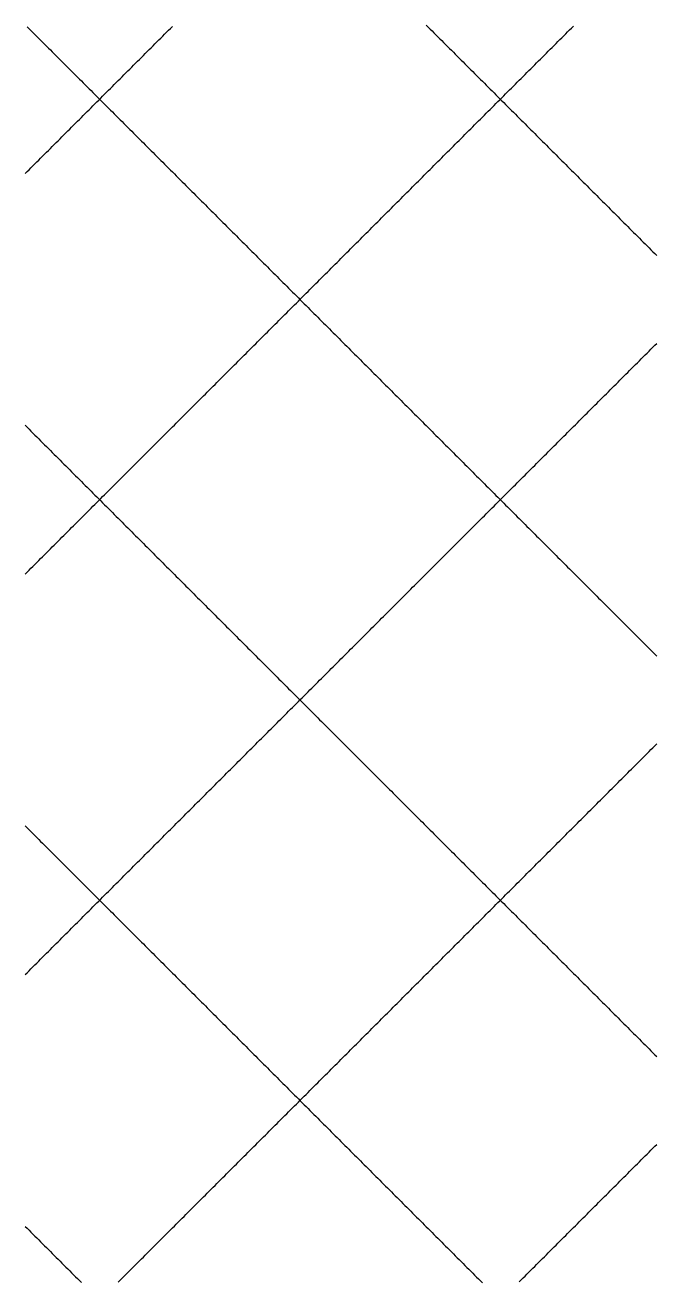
# Model space of a CAD drawing. Header units: millimetres. Extents: x 8 to 88, y 8 to 88.
# Drawn here: x 8 to 48, y 8 to 88 of the extents above; entities that cross this region are included whole.
import ezdxf

# ---------------------------------------------------------------- set-up
doc = ezdxf.new("R2010")
doc.units = ezdxf.units.MM
doc.layers.add('STUDY_GUIDES', color=7, linetype='Continuous')

msp = doc.modelspace()

# ---------------------------------------------------------------- linework, layer by layer
at = {"layer": 'STUDY_GUIDES'}
for points in [[(33.4769, 87.9789), (33.6, 87.8558), (33.7231, 87.7328), (33.8462, 87.6097), (33.9692, 87.4866), (34.0923, 87.3635), (34.2154, 87.2405), (34.3385, 87.1174), (34.4615, 86.9943), (34.5846, 86.8712), (34.7077, 86.7482), (34.8308, 86.6251), (34.9538, 86.502), (35.0769, 86.3789), (35.2, 86.2558), (35.3231, 86.1328), (35.4462, 86.0097), (35.5692, 85.8866), (35.6923, 85.7635), (35.8154, 85.6405), (35.9385, 85.5174), (36.0615, 85.3943), (36.1846, 85.2712), (36.3077, 85.1482), (36.4308, 85.0251), (36.5538, 84.902), (36.6769, 84.7789), (36.8, 84.6558), (36.9231, 84.5328), (37.0462, 84.4097), (37.1692, 84.2866), (37.2923, 84.1635), (37.4154, 84.0405), (37.5385, 83.9174), (37.6615, 83.7943), (37.7846, 83.6712), (37.9077, 83.5482), (38.0308, 83.4251), (38.1538, 83.302), (38.2769, 83.1789), (38.4, 83.0558), (38.5231, 82.9328), (38.6462, 82.8097), (38.7692, 82.6866), (38.8923, 82.5635), (39.0154, 82.4405), (39.1385, 82.3174), (39.2615, 82.1943), (39.3846, 82.0712), (39.5077, 81.9482), (39.6308, 81.8251), (39.7538, 81.702), (39.8769, 81.5789), (40, 81.4558), (40.1231, 81.3328), (40.2462, 81.2097), (40.3692, 81.0866), (40.4923, 80.9635), (40.6154, 80.8405), (40.7385, 80.7174), (40.8615, 80.5943), (40.9846, 80.4712), (41.1077, 80.3482), (41.2308, 80.2251), (41.3538, 80.102), (41.4769, 79.9789), (41.6, 79.8558), (41.7231, 79.7328), (41.8462, 79.6097), (41.9692, 79.4866), (42.0923, 79.3635), (42.2154, 79.2405), (42.3385, 79.1174), (42.4615, 78.9943), (42.5846, 78.8712), (42.7077, 78.7482), (42.8308, 78.6251), (42.9538, 78.502), (43.0769, 78.3789), (43.2, 78.2558), (43.3231, 78.1328), (43.4462, 78.0097), (43.5692, 77.8866), (43.6923, 77.7635), (43.8154, 77.6405), (43.9385, 77.5174), (44.0615, 77.3943), (44.1846, 77.2712), (44.3077, 77.1482), (44.4308, 77.0251), (44.5538, 76.902), (44.6769, 76.7789), (44.8, 76.6558), (44.9231, 76.5328), (45.0462, 76.4097), (45.1692, 76.2866), (45.2923, 76.1635), (45.4154, 76.0405), (45.5385, 75.9174), (45.6615, 75.7943), (45.7846, 75.6712), (45.9077, 75.5482), (46.0308, 75.4251), (46.1538, 75.302), (46.2769, 75.1789), (46.4, 75.0558), (46.5231, 74.9328), (46.6462, 74.8097), (46.7692, 74.6866), (46.8923, 74.5635), (47.0154, 74.4405), (47.1385, 74.3174), (47.2615, 74.1943), (47.3846, 74.0712), (47.5077, 73.9482), (47.6308, 73.8251), (47.7538, 73.702), (47.8769, 73.5789), (48, 73.4558), (48.1231, 73.3328)], [(8, 53.0883), (8.1231, 53.2114), (8.2462, 53.3345), (8.3692, 53.4575), (8.4923, 53.5806), (8.6154, 53.7037), (8.7385, 53.8268), (8.8615, 53.9499), (8.9846, 54.0729), (9.1077, 54.196), (9.2308, 54.3191), (9.3538, 54.4422), (9.4769, 54.5652), (9.6, 54.6883), (9.7231, 54.8114), (9.8462, 54.9345), (9.9692, 55.0575), (10.0923, 55.1806), (10.2154, 55.3037), (10.3385, 55.4268), (10.4615, 55.5499), (10.5846, 55.6729), (10.7077, 55.796), (10.8308, 55.9191), (10.9538, 56.0422), (11.0769, 56.1652), (11.2, 56.2883), (11.3231, 56.4114), (11.4462, 56.5345), (11.5692, 56.6575), (11.6923, 56.7806), (11.8154, 56.9037), (11.9385, 57.0268), (12.0615, 57.1499), (12.1846, 57.2729), (12.3077, 57.396), (12.4308, 57.5191), (12.5538, 57.6422), (12.6769, 57.7652), (12.8, 57.8883), (12.9231, 58.0114), (13.0462, 58.1345), (13.1692, 58.2575), (13.2923, 58.3806), (13.4154, 58.5037), (13.5385, 58.6268), (13.6615, 58.7499), (13.7846, 58.8729), (13.9077, 58.996), (14.0308, 59.1191), (14.1538, 59.2422), (14.2769, 59.3652), (14.4, 59.4883), (14.5231, 59.6114), (14.6462, 59.7345), (14.7692, 59.8575), (14.8923, 59.9806), (15.0154, 60.1037), (15.1385, 60.2268), (15.2615, 60.3499), (15.3846, 60.4729), (15.5077, 60.596), (15.6308, 60.7191), (15.7538, 60.8422), (15.8769, 60.9652), (16, 61.0883), (16.1231, 61.2114), (16.2462, 61.3345), (16.3692, 61.4575), (16.4923, 61.5806), (16.6154, 61.7037), (16.7385, 61.8268), (16.8615, 61.9499), (16.9846, 62.0729), (17.1077, 62.196), (17.2308, 62.3191), (17.3538, 62.4422), (17.4769, 62.5652), (17.6, 62.6883), (17.7231, 62.8114), (17.8462, 62.9345), (17.9692, 63.0575), (18.0923, 63.1806), (18.2154, 63.3037), (18.3385, 63.4268), (18.4615, 63.5499), (18.5846, 63.6729), (18.7077, 63.796), (18.8308, 63.9191), (18.9538, 64.0422), (19.0769, 64.1652), (19.2, 64.2883), (19.3231, 64.4114), (19.4462, 64.5345), (19.5692, 64.6575), (19.6923, 64.7806), (19.8154, 64.9037), (19.9385, 65.0268), (20.0615, 65.1499), (20.1846, 65.2729), (20.3077, 65.396), (20.4308, 65.5191), (20.5538, 65.6422), (20.6769, 65.7652), (20.8, 65.8883), (20.9231, 66.0114), (21.0462, 66.1345), (21.1692, 66.2575), (21.2923, 66.3806), (21.4154, 66.5037), (21.5385, 66.6268), (21.6615, 66.7499), (21.7846, 66.8729), (21.9077, 66.996), (22.0308, 67.1191), (22.1538, 67.2422), (22.2769, 67.3652), (22.4, 67.4883), (22.5231, 67.6114), (22.6462, 67.7345), (22.7692, 67.8575), (22.8923, 67.9806), (23.0154, 68.1037), (23.1385, 68.2268), (23.2615, 68.3499), (23.3846, 68.4729), (23.5077, 68.596), (23.6308, 68.7191), (23.7538, 68.8422), (23.8769, 68.9652), (24, 69.0883), (24.1231, 69.2114), (24.2462, 69.3345), (24.3692, 69.4575), (24.4923, 69.5806), (24.6154, 69.7037), (24.7385, 69.8268), (24.8615, 69.9499), (24.9846, 70.0729), (25.1077, 70.196), (25.2308, 70.3191), (25.3538, 70.4422), (25.4769, 70.5652), (25.6, 70.6883), (25.7231, 70.8114), (25.8462, 70.9345), (25.9692, 71.0575), (26.0923, 71.1806), (26.2154, 71.3037), (26.3385, 71.4268), (26.4615, 71.5499), (26.5846, 71.6729), (26.7077, 71.796), (26.8308, 71.9191), (26.9538, 72.0422), (27.0769, 72.1652), (27.2, 72.2883), (27.3231, 72.4114), (27.4462, 72.5345), (27.5692, 72.6575), (27.6923, 72.7806), (27.8154, 72.9037), (27.9385, 73.0268), (28.0615, 73.1499), (28.1846, 73.2729), (28.3077, 73.396), (28.4308, 73.5191), (28.5538, 73.6422), (28.6769, 73.7652), (28.8, 73.8883), (28.9231, 74.0114), (29.0462, 74.1345), (29.1692, 74.2575), (29.2923, 74.3806), (29.4154, 74.5037), (29.5385, 74.6268), (29.6615, 74.7499), (29.7846, 74.8729), (29.9077, 74.996), (30.0308, 75.1191), (30.1538, 75.2422), (30.2769, 75.3652), (30.4, 75.4883), (30.5231, 75.6114), (30.6462, 75.7345), (30.7692, 75.8575), (30.8923, 75.9806), (31.0154, 76.1037), (31.1385, 76.2268), (31.2615, 76.3499), (31.3846, 76.4729), (31.5077, 76.596), (31.6308, 76.7191), (31.7538, 76.8422), (31.8769, 76.9652), (32, 77.0883), (32.1231, 77.2114), (32.2462, 77.3345), (32.3692, 77.4575), (32.4923, 77.5806), (32.6154, 77.7037), (32.7385, 77.8268), (32.8615, 77.9499), (32.9846, 78.0729), (33.1077, 78.196), (33.2308, 78.3191), (33.3538, 78.4422), (33.4769, 78.5652), (33.6, 78.6883), (33.7231, 78.8114), (33.8462, 78.9345), (33.9692, 79.0575), (34.0923, 79.1806), (34.2154, 79.3037), (34.3385, 79.4268), (34.4615, 79.5499), (34.5846, 79.6729), (34.7077, 79.796), (34.8308, 79.9191), (34.9538, 80.0422), (35.0769, 80.1652), (35.2, 80.2883), (35.3231, 80.4114), (35.4462, 80.5345), (35.5692, 80.6575), (35.6923, 80.7806), (35.8154, 80.9037), (35.9385, 81.0268), (36.0615, 81.1499), (36.1846, 81.2729), (36.3077, 81.396), (36.4308, 81.5191), (36.5538, 81.6422), (36.6769, 81.7652), (36.8, 81.8883), (36.9231, 82.0114), (37.0462, 82.1345), (37.1692, 82.2575), (37.2923, 82.3806), (37.4154, 82.5037), (37.5385, 82.6268), (37.6615, 82.7499), (37.7846, 82.8729), (37.9077, 82.996), (38.0308, 83.1191), (38.1538, 83.2422), (38.2769, 83.3652), (38.4, 83.4883), (38.5231, 83.6114), (38.6462, 83.7345), (38.7692, 83.8575), (38.8923, 83.9806), (39.0154, 84.1037), (39.1385, 84.2268), (39.2615, 84.3499), (39.3846, 84.4729), (39.5077, 84.596), (39.6308, 84.7191), (39.7538, 84.8422), (39.8769, 84.9652), (40, 85.0883), (40.1231, 85.2114), (40.2462, 85.3345), (40.3692, 85.4575), (40.4923, 85.5806), (40.6154, 85.7037), (40.7385, 85.8268), (40.8615, 85.9499), (40.9846, 86.0729), (41.1077, 86.196), (41.2308, 86.3191), (41.3538, 86.4422), (41.4769, 86.5652), (41.6, 86.6883), (41.7231, 86.8114), (41.8462, 86.9345), (41.9692, 87.0575), (42.0923, 87.1806), (42.2154, 87.3037), (42.3385, 87.4268), (42.4615, 87.5499), (42.5846, 87.6729), (42.7077, 87.796), (42.8308, 87.9191)], [(8, 78.5442), (8.1231, 78.6672), (8.2462, 78.7903), (8.3692, 78.9134), (8.4923, 79.0365), (8.6154, 79.1595), (8.7385, 79.2826), (8.8615, 79.4057), (8.9846, 79.5288), (9.1077, 79.6518), (9.2308, 79.7749), (9.3538, 79.898), (9.4769, 80.0211), (9.6, 80.1442), (9.7231, 80.2672), (9.8462, 80.3903), (9.9692, 80.5134), (10.0923, 80.6365), (10.2154, 80.7595), (10.3385, 80.8826), (10.4615, 81.0057), (10.5846, 81.1288), (10.7077, 81.2518), (10.8308, 81.3749), (10.9538, 81.498), (11.0769, 81.6211), (11.2, 81.7442), (11.3231, 81.8672), (11.4462, 81.9903), (11.5692, 82.1134), (11.6923, 82.2365), (11.8154, 82.3595), (11.9385, 82.4826), (12.0615, 82.6057), (12.1846, 82.7288), (12.3077, 82.8518), (12.4308, 82.9749), (12.5538, 83.098), (12.6769, 83.2211), (12.8, 83.3442), (12.9231, 83.4672), (13.0462, 83.5903), (13.1692, 83.7134), (13.2923, 83.8365), (13.4154, 83.9595), (13.5385, 84.0826), (13.6615, 84.2057), (13.7846, 84.3288), (13.9077, 84.4518), (14.0308, 84.5749), (14.1538, 84.698), (14.2769, 84.8211), (14.4, 84.9442), (14.5231, 85.0672), (14.6462, 85.1903), (14.7692, 85.3134), (14.8923, 85.4365), (15.0154, 85.5595), (15.1385, 85.6826), (15.2615, 85.8057), (15.3846, 85.9288), (15.5077, 86.0518), (15.6308, 86.1749), (15.7538, 86.298), (15.8769, 86.4211), (16, 86.5442), (16.1231, 86.6672), (16.2462, 86.7903), (16.3692, 86.9134), (16.4923, 87.0365), (16.6154, 87.1595), (16.7385, 87.2826), (16.8615, 87.4057), (16.9846, 87.5288), (17.1077, 87.6518), (17.2308, 87.7749), (17.3538, 87.898)], [(8.1231, 87.8769), (8.2462, 87.7538), (8.3692, 87.6308), (8.4923, 87.5077), (8.6154, 87.3846), (8.7385, 87.2615), (8.8615, 87.1385), (8.9846, 87.0154), (9.1077, 86.8923), (9.2308, 86.7692), (9.3538, 86.6462), (9.4769, 86.5231), (9.6, 86.4), (9.7231, 86.2769), (9.8462, 86.1538), (9.9692, 86.0308), (10.0923, 85.9077), (10.2154, 85.7846), (10.3385, 85.6615), (10.4615, 85.5385), (10.5846, 85.4154), (10.7077, 85.2923), (10.8308, 85.1692), (10.9538, 85.0462), (11.0769, 84.9231), (11.2, 84.8), (11.3231, 84.6769), (11.4462, 84.5538), (11.5692, 84.4308), (11.6923, 84.3077), (11.8154, 84.1846), (11.9385, 84.0615), (12.0615, 83.9385), (12.1846, 83.8154), (12.3077, 83.6923), (12.4308, 83.5692), (12.5538, 83.4462), (12.6769, 83.3231), (12.8, 83.2), (12.9231, 83.0769), (13.0462, 82.9538), (13.1692, 82.8308), (13.2923, 82.7077), (13.4154, 82.5846), (13.5385, 82.4615), (13.6615, 82.3385), (13.7846, 82.2154), (13.9077, 82.0923), (14.0308, 81.9692), (14.1538, 81.8462), (14.2769, 81.7231), (14.4, 81.6), (14.5231, 81.4769), (14.6462, 81.3538), (14.7692, 81.2308), (14.8923, 81.1077), (15.0154, 80.9846), (15.1385, 80.8615), (15.2615, 80.7385), (15.3846, 80.6154), (15.5077, 80.4923), (15.6308, 80.3692), (15.7538, 80.2462), (15.8769, 80.1231), (16, 80), (16.1231, 79.8769), (16.2462, 79.7538), (16.3692, 79.6308), (16.4923, 79.5077), (16.6154, 79.3846), (16.7385, 79.2615), (16.8615, 79.1385), (16.9846, 79.0154), (17.1077, 78.8923), (17.2308, 78.7692), (17.3538, 78.6462), (17.4769, 78.5231), (17.6, 78.4), (17.7231, 78.2769), (17.8462, 78.1538), (17.9692, 78.0308), (18.0923, 77.9077), (18.2154, 77.7846), (18.3385, 77.6615), (18.4615, 77.5385), (18.5846, 77.4154), (18.7077, 77.2923), (18.8308, 77.1692), (18.9538, 77.0462), (19.0769, 76.9231), (19.2, 76.8), (19.3231, 76.6769), (19.4462, 76.5538), (19.5692, 76.4308), (19.6923, 76.3077), (19.8154, 76.1846), (19.9385, 76.0615), (20.0615, 75.9385), (20.1846, 75.8154), (20.3077, 75.6923), (20.4308, 75.5692), (20.5538, 75.4462), (20.6769, 75.3231), (20.8, 75.2), (20.9231, 75.0769), (21.0462, 74.9538), (21.1692, 74.8308), (21.2923, 74.7077), (21.4154, 74.5846), (21.5385, 74.4615), (21.6615, 74.3385), (21.7846, 74.2154), (21.9077, 74.0923), (22.0308, 73.9692), (22.1538, 73.8462), (22.2769, 73.7231), (22.4, 73.6), (22.5231, 73.4769), (22.6462, 73.3538), (22.7692, 73.2308), (22.8923, 73.1077), (23.0154, 72.9846), (23.1385, 72.8615), (23.2615, 72.7385), (23.3846, 72.6154), (23.5077, 72.4923), (23.6308, 72.3692), (23.7538, 72.2462), (23.8769, 72.1231), (24, 72), (24.1231, 71.8769), (24.2462, 71.7538), (24.3692, 71.6308), (24.4923, 71.5077), (24.6154, 71.3846), (24.7385, 71.2615), (24.8615, 71.1385), (24.9846, 71.0154), (25.1077, 70.8923), (25.2308, 70.7692), (25.3538, 70.6462), (25.4769, 70.5231), (25.6, 70.4), (25.7231, 70.2769), (25.8462, 70.1538), (25.9692, 70.0308), (26.0923, 69.9077), (26.2154, 69.7846), (26.3385, 69.6615), (26.4615, 69.5385), (26.5846, 69.4154), (26.7077, 69.2923), (26.8308, 69.1692), (26.9538, 69.0462), (27.0769, 68.9231), (27.2, 68.8), (27.3231, 68.6769), (27.4462, 68.5538), (27.5692, 68.4308), (27.6923, 68.3077), (27.8154, 68.1846), (27.9385, 68.0615), (28.0615, 67.9385), (28.1846, 67.8154), (28.3077, 67.6923), (28.4308, 67.5692), (28.5538, 67.4462), (28.6769, 67.3231), (28.8, 67.2), (28.9231, 67.0769), (29.0462, 66.9538), (29.1692, 66.8308), (29.2923, 66.7077), (29.4154, 66.5846), (29.5385, 66.4615), (29.6615, 66.3385), (29.7846, 66.2154), (29.9077, 66.0923), (30.0308, 65.9692), (30.1538, 65.8462), (30.2769, 65.7231), (30.4, 65.6), (30.5231, 65.4769), (30.6462, 65.3538), (30.7692, 65.2308), (30.8923, 65.1077), (31.0154, 64.9846), (31.1385, 64.8615), (31.2615, 64.7385), (31.3846, 64.6154), (31.5077, 64.4923), (31.6308, 64.3692), (31.7538, 64.2462), (31.8769, 64.1231), (32, 64), (32.1231, 63.8769), (32.2462, 63.7538), (32.3692, 63.6308), (32.4923, 63.5077), (32.6154, 63.3846), (32.7385, 63.2615), (32.8615, 63.1385), (32.9846, 63.0154), (33.1077, 62.8923), (33.2308, 62.7692), (33.3538, 62.6462), (33.4769, 62.5231), (33.6, 62.4), (33.7231, 62.2769), (33.8462, 62.1538), (33.9692, 62.0308), (34.0923, 61.9077), (34.2154, 61.7846), (34.3385, 61.6615), (34.4615, 61.5385), (34.5846, 61.4154), (34.7077, 61.2923), (34.8308, 61.1692), (34.9538, 61.0462), (35.0769, 60.9231), (35.2, 60.8), (35.3231, 60.6769), (35.4462, 60.5538), (35.5692, 60.4308), (35.6923, 60.3077), (35.8154, 60.1846), (35.9385, 60.0615), (36.0615, 59.9385), (36.1846, 59.8154), (36.3077, 59.6923), (36.4308, 59.5692), (36.5538, 59.4462), (36.6769, 59.3231), (36.8, 59.2), (36.9231, 59.0769), (37.0462, 58.9538), (37.1692, 58.8308), (37.2923, 58.7077), (37.4154, 58.5846), (37.5385, 58.4615), (37.6615, 58.3385), (37.7846, 58.2154), (37.9077, 58.0923), (38.0308, 57.9692), (38.1538, 57.8462), (38.2769, 57.7231), (38.4, 57.6), (38.5231, 57.4769), (38.6462, 57.3538), (38.7692, 57.2308), (38.8923, 57.1077), (39.0154, 56.9846), (39.1385, 56.8615), (39.2615, 56.7385), (39.3846, 56.6154), (39.5077, 56.4923), (39.6308, 56.3692), (39.7538, 56.2462), (39.8769, 56.1231), (40, 56), (40.1231, 55.8769), (40.2462, 55.7538), (40.3692, 55.6308), (40.4923, 55.5077), (40.6154, 55.3846), (40.7385, 55.2615), (40.8615, 55.1385), (40.9846, 55.0154), (41.1077, 54.8923), (41.2308, 54.7692), (41.3538, 54.6462), (41.4769, 54.5231), (41.6, 54.4), (41.7231, 54.2769), (41.8462, 54.1538), (41.9692, 54.0308), (42.0923, 53.9077), (42.2154, 53.7846), (42.3385, 53.6615), (42.4615, 53.5385), (42.5846, 53.4154), (42.7077, 53.2923), (42.8308, 53.1692), (42.9538, 53.0462), (43.0769, 52.9231), (43.2, 52.8), (43.3231, 52.6769), (43.4462, 52.5538), (43.5692, 52.4308), (43.6923, 52.3077), (43.8154, 52.1846), (43.9385, 52.0615), (44.0615, 51.9385), (44.1846, 51.8154), (44.3077, 51.6923), (44.4308, 51.5692), (44.5538, 51.4462), (44.6769, 51.3231), (44.8, 51.2), (44.9231, 51.0769), (45.0462, 50.9538), (45.1692, 50.8308), (45.2923, 50.7077), (45.4154, 50.5846), (45.5385, 50.4615), (45.6615, 50.3385), (45.7846, 50.2154), (45.9077, 50.0923), (46.0308, 49.9692), (46.1538, 49.8462), (46.2769, 49.7231), (46.4, 49.6), (46.5231, 49.4769), (46.6462, 49.3538), (46.7692, 49.2308), (46.8923, 49.1077), (47.0154, 48.9846), (47.1385, 48.8615), (47.2615, 48.7385), (47.3846, 48.6154), (47.5077, 48.4923), (47.6308, 48.3692), (47.7538, 48.2462), (47.8769, 48.1231), (48, 48), (48.1231, 47.8769)], [(8, 27.6325), (8.1231, 27.7555), (8.2462, 27.8786), (8.3692, 28.0017), (8.4923, 28.1248), (8.6154, 28.2479), (8.7385, 28.3709), (8.8615, 28.494), (8.9846, 28.6171), (9.1077, 28.7402), (9.2308, 28.8632), (9.3538, 28.9863), (9.4769, 29.1094), (9.6, 29.2325), (9.7231, 29.3555), (9.8462, 29.4786), (9.9692, 29.6017), (10.0923, 29.7248), (10.2154, 29.8479), (10.3385, 29.9709), (10.4615, 30.094), (10.5846, 30.2171), (10.7077, 30.3402), (10.8308, 30.4632), (10.9538, 30.5863), (11.0769, 30.7094), (11.2, 30.8325), (11.3231, 30.9555), (11.4462, 31.0786), (11.5692, 31.2017), (11.6923, 31.3248), (11.8154, 31.4479), (11.9385, 31.5709), (12.0615, 31.694), (12.1846, 31.8171), (12.3077, 31.9402), (12.4308, 32.0632), (12.5538, 32.1863), (12.6769, 32.3094), (12.8, 32.4325), (12.9231, 32.5555), (13.0462, 32.6786), (13.1692, 32.8017), (13.2923, 32.9248), (13.4154, 33.0479), (13.5385, 33.1709), (13.6615, 33.294), (13.7846, 33.4171), (13.9077, 33.5402), (14.0308, 33.6632), (14.1538, 33.7863), (14.2769, 33.9094), (14.4, 34.0325), (14.5231, 34.1555), (14.6462, 34.2786), (14.7692, 34.4017), (14.8923, 34.5248), (15.0154, 34.6479), (15.1385, 34.7709), (15.2615, 34.894), (15.3846, 35.0171), (15.5077, 35.1402), (15.6308, 35.2632), (15.7538, 35.3863), (15.8769, 35.5094), (16, 35.6325), (16.1231, 35.7555), (16.2462, 35.8786), (16.3692, 36.0017), (16.4923, 36.1248), (16.6154, 36.2479), (16.7385, 36.3709), (16.8615, 36.494), (16.9846, 36.6171), (17.1077, 36.7402), (17.2308, 36.8632), (17.3538, 36.9863), (17.4769, 37.1094), (17.6, 37.2325), (17.7231, 37.3555), (17.8462, 37.4786), (17.9692, 37.6017), (18.0923, 37.7248), (18.2154, 37.8479), (18.3385, 37.9709), (18.4615, 38.094), (18.5846, 38.2171), (18.7077, 38.3402), (18.8308, 38.4632), (18.9538, 38.5863), (19.0769, 38.7094), (19.2, 38.8325), (19.3231, 38.9555), (19.4462, 39.0786), (19.5692, 39.2017), (19.6923, 39.3248), (19.8154, 39.4479), (19.9385, 39.5709), (20.0615, 39.694), (20.1846, 39.8171), (20.3077, 39.9402), (20.4308, 40.0632), (20.5538, 40.1863), (20.6769, 40.3094), (20.8, 40.4325), (20.9231, 40.5555), (21.0462, 40.6786), (21.1692, 40.8017), (21.2923, 40.9248), (21.4154, 41.0479), (21.5385, 41.1709), (21.6615, 41.294), (21.7846, 41.4171), (21.9077, 41.5402), (22.0308, 41.6632), (22.1538, 41.7863), (22.2769, 41.9094), (22.4, 42.0325), (22.5231, 42.1555), (22.6462, 42.2786), (22.7692, 42.4017), (22.8923, 42.5248), (23.0154, 42.6479), (23.1385, 42.7709), (23.2615, 42.894), (23.3846, 43.0171), (23.5077, 43.1402), (23.6308, 43.2632), (23.7538, 43.3863), (23.8769, 43.5094), (24, 43.6325), (24.1231, 43.7555), (24.2462, 43.8786), (24.3692, 44.0017), (24.4923, 44.1248), (24.6154, 44.2479), (24.7385, 44.3709), (24.8615, 44.494), (24.9846, 44.6171), (25.1077, 44.7402), (25.2308, 44.8632), (25.3538, 44.9863), (25.4769, 45.1094), (25.6, 45.2325), (25.7231, 45.3555), (25.8462, 45.4786), (25.9692, 45.6017), (26.0923, 45.7248), (26.2154, 45.8479), (26.3385, 45.9709), (26.4615, 46.094), (26.5846, 46.2171), (26.7077, 46.3402), (26.8308, 46.4632), (26.9538, 46.5863), (27.0769, 46.7094), (27.2, 46.8325), (27.3231, 46.9555), (27.4462, 47.0786), (27.5692, 47.2017), (27.6923, 47.3248), (27.8154, 47.4479), (27.9385, 47.5709), (28.0615, 47.694), (28.1846, 47.8171), (28.3077, 47.9402), (28.4308, 48.0632), (28.5538, 48.1863), (28.6769, 48.3094), (28.8, 48.4325), (28.9231, 48.5555), (29.0462, 48.6786), (29.1692, 48.8017), (29.2923, 48.9248), (29.4154, 49.0479), (29.5385, 49.1709), (29.6615, 49.294), (29.7846, 49.4171), (29.9077, 49.5402), (30.0308, 49.6632), (30.1538, 49.7863), (30.2769, 49.9094), (30.4, 50.0325), (30.5231, 50.1555), (30.6462, 50.2786), (30.7692, 50.4017), (30.8923, 50.5248), (31.0154, 50.6479), (31.1385, 50.7709), (31.2615, 50.894), (31.3846, 51.0171), (31.5077, 51.1402), (31.6308, 51.2632), (31.7538, 51.3863), (31.8769, 51.5094), (32, 51.6325), (32.1231, 51.7555), (32.2462, 51.8786), (32.3692, 52.0017), (32.4923, 52.1248), (32.6154, 52.2479), (32.7385, 52.3709), (32.8615, 52.494), (32.9846, 52.6171), (33.1077, 52.7402), (33.2308, 52.8632), (33.3538, 52.9863), (33.4769, 53.1094), (33.6, 53.2325), (33.7231, 53.3555), (33.8462, 53.4786), (33.9692, 53.6017), (34.0923, 53.7248), (34.2154, 53.8479), (34.3385, 53.9709), (34.4615, 54.094), (34.5846, 54.2171), (34.7077, 54.3402), (34.8308, 54.4632), (34.9538, 54.5863), (35.0769, 54.7094), (35.2, 54.8325), (35.3231, 54.9555), (35.4462, 55.0786), (35.5692, 55.2017), (35.6923, 55.3248), (35.8154, 55.4479), (35.9385, 55.5709), (36.0615, 55.694), (36.1846, 55.8171), (36.3077, 55.9402), (36.4308, 56.0632), (36.5538, 56.1863), (36.6769, 56.3094), (36.8, 56.4325), (36.9231, 56.5555), (37.0462, 56.6786), (37.1692, 56.8017), (37.2923, 56.9248), (37.4154, 57.0479), (37.5385, 57.1709), (37.6615, 57.294), (37.7846, 57.4171), (37.9077, 57.5402), (38.0308, 57.6632), (38.1538, 57.7863), (38.2769, 57.9094), (38.4, 58.0325), (38.5231, 58.1555), (38.6462, 58.2786), (38.7692, 58.4017), (38.8923, 58.5248), (39.0154, 58.6479), (39.1385, 58.7709), (39.2615, 58.894), (39.3846, 59.0171), (39.5077, 59.1402), (39.6308, 59.2632), (39.7538, 59.3863), (39.8769, 59.5094), (40, 59.6325), (40.1231, 59.7555), (40.2462, 59.8786), (40.3692, 60.0017), (40.4923, 60.1248), (40.6154, 60.2479), (40.7385, 60.3709), (40.8615, 60.494), (40.9846, 60.6171), (41.1077, 60.7402), (41.2308, 60.8632), (41.3538, 60.9863), (41.4769, 61.1094), (41.6, 61.2325), (41.7231, 61.3555), (41.8462, 61.4786), (41.9692, 61.6017), (42.0923, 61.7248), (42.2154, 61.8479), (42.3385, 61.9709), (42.4615, 62.094), (42.5846, 62.2171), (42.7077, 62.3402), (42.8308, 62.4632), (42.9538, 62.5863), (43.0769, 62.7094), (43.2, 62.8325), (43.3231, 62.9555), (43.4462, 63.0786), (43.5692, 63.2017), (43.6923, 63.3248), (43.8154, 63.4479), (43.9385, 63.5709), (44.0615, 63.694), (44.1846, 63.8171), (44.3077, 63.9402), (44.4308, 64.0632), (44.5538, 64.1863), (44.6769, 64.3094), (44.8, 64.4325), (44.9231, 64.5555), (45.0462, 64.6786), (45.1692, 64.8017), (45.2923, 64.9248), (45.4154, 65.0479), (45.5385, 65.1709), (45.6615, 65.294), (45.7846, 65.4171), (45.9077, 65.5402), (46.0308, 65.6632), (46.1538, 65.7863), (46.2769, 65.9094), (46.4, 66.0325), (46.5231, 66.1555), (46.6462, 66.2786), (46.7692, 66.4017), (46.8923, 66.5248), (47.0154, 66.6479), (47.1385, 66.7709), (47.2615, 66.894), (47.3846, 67.0171), (47.5077, 67.1402), (47.6308, 67.2632), (47.7538, 67.3863), (47.8769, 67.5094), (48, 67.6325), (48.1231, 67.7555)], [(8, 62.5442), (8.1231, 62.4211), (8.2462, 62.298), (8.3692, 62.1749), (8.4923, 62.0518), (8.6154, 61.9288), (8.7385, 61.8057), (8.8615, 61.6826), (8.9846, 61.5595), (9.1077, 61.4365), (9.2308, 61.3134), (9.3538, 61.1903), (9.4769, 61.0672), (9.6, 60.9442), (9.7231, 60.8211), (9.8462, 60.698), (9.9692, 60.5749), (10.0923, 60.4518), (10.2154, 60.3288), (10.3385, 60.2057), (10.4615, 60.0826), (10.5846, 59.9595), (10.7077, 59.8365), (10.8308, 59.7134), (10.9538, 59.5903), (11.0769, 59.4672), (11.2, 59.3442), (11.3231, 59.2211), (11.4462, 59.098), (11.5692, 58.9749), (11.6923, 58.8518), (11.8154, 58.7288), (11.9385, 58.6057), (12.0615, 58.4826), (12.1846, 58.3595), (12.3077, 58.2365), (12.4308, 58.1134), (12.5538, 57.9903), (12.6769, 57.8672), (12.8, 57.7442), (12.9231, 57.6211), (13.0462, 57.498), (13.1692, 57.3749), (13.2923, 57.2518), (13.4154, 57.1288), (13.5385, 57.0057), (13.6615, 56.8826), (13.7846, 56.7595), (13.9077, 56.6365), (14.0308, 56.5134), (14.1538, 56.3903), (14.2769, 56.2672), (14.4, 56.1442), (14.5231, 56.0211), (14.6462, 55.898), (14.7692, 55.7749), (14.8923, 55.6518), (15.0154, 55.5288), (15.1385, 55.4057), (15.2615, 55.2826), (15.3846, 55.1595), (15.5077, 55.0365), (15.6308, 54.9134), (15.7538, 54.7903), (15.8769, 54.6672), (16, 54.5442), (16.1231, 54.4211), (16.2462, 54.298), (16.3692, 54.1749), (16.4923, 54.0518), (16.6154, 53.9288), (16.7385, 53.8057), (16.8615, 53.6826), (16.9846, 53.5595), (17.1077, 53.4365), (17.2308, 53.3134), (17.3538, 53.1903), (17.4769, 53.0672), (17.6, 52.9442), (17.7231, 52.8211), (17.8462, 52.698), (17.9692, 52.5749), (18.0923, 52.4518), (18.2154, 52.3288), (18.3385, 52.2057), (18.4615, 52.0826), (18.5846, 51.9595), (18.7077, 51.8365), (18.8308, 51.7134), (18.9538, 51.5903), (19.0769, 51.4672), (19.2, 51.3442), (19.3231, 51.2211), (19.4462, 51.098), (19.5692, 50.9749), (19.6923, 50.8518), (19.8154, 50.7288), (19.9385, 50.6057), (20.0615, 50.4826), (20.1846, 50.3595), (20.3077, 50.2365), (20.4308, 50.1134), (20.5538, 49.9903), (20.6769, 49.8672), (20.8, 49.7442), (20.9231, 49.6211), (21.0462, 49.498), (21.1692, 49.3749), (21.2923, 49.2518), (21.4154, 49.1288), (21.5385, 49.0057), (21.6615, 48.8826), (21.7846, 48.7595), (21.9077, 48.6365), (22.0308, 48.5134), (22.1538, 48.3903), (22.2769, 48.2672), (22.4, 48.1442), (22.5231, 48.0211), (22.6462, 47.898), (22.7692, 47.7749), (22.8923, 47.6518), (23.0154, 47.5288), (23.1385, 47.4057), (23.2615, 47.2826), (23.3846, 47.1595), (23.5077, 47.0365), (23.6308, 46.9134), (23.7538, 46.7903), (23.8769, 46.6672), (24, 46.5442), (24.1231, 46.4211), (24.2462, 46.298), (24.3692, 46.1749), (24.4923, 46.0518), (24.6154, 45.9288), (24.7385, 45.8057), (24.8615, 45.6826), (24.9846, 45.5595), (25.1077, 45.4365), (25.2308, 45.3134), (25.3538, 45.1903), (25.4769, 45.0672), (25.6, 44.9442), (25.7231, 44.8211), (25.8462, 44.698), (25.9692, 44.5749), (26.0923, 44.4518), (26.2154, 44.3288), (26.3385, 44.2057), (26.4615, 44.0826), (26.5846, 43.9595), (26.7077, 43.8365), (26.8308, 43.7134), (26.9538, 43.5903), (27.0769, 43.4672), (27.2, 43.3442), (27.3231, 43.2211), (27.4462, 43.098), (27.5692, 42.9749), (27.6923, 42.8518), (27.8154, 42.7288), (27.9385, 42.6057), (28.0615, 42.4826), (28.1846, 42.3595), (28.3077, 42.2365), (28.4308, 42.1134), (28.5538, 41.9903), (28.6769, 41.8672), (28.8, 41.7442), (28.9231, 41.6211), (29.0462, 41.498), (29.1692, 41.3749), (29.2923, 41.2518), (29.4154, 41.1288), (29.5385, 41.0057), (29.6615, 40.8826), (29.7846, 40.7595), (29.9077, 40.6365), (30.0308, 40.5134), (30.1538, 40.3903), (30.2769, 40.2672), (30.4, 40.1442), (30.5231, 40.0211), (30.6462, 39.898), (30.7692, 39.7749), (30.8923, 39.6518), (31.0154, 39.5288), (31.1385, 39.4057), (31.2615, 39.2826), (31.3846, 39.1595), (31.5077, 39.0365), (31.6308, 38.9134), (31.7538, 38.7903), (31.8769, 38.6672), (32, 38.5442), (32.1231, 38.4211), (32.2462, 38.298), (32.3692, 38.1749), (32.4923, 38.0518), (32.6154, 37.9288), (32.7385, 37.8057), (32.8615, 37.6826), (32.9846, 37.5595), (33.1077, 37.4365), (33.2308, 37.3134), (33.3538, 37.1903), (33.4769, 37.0672), (33.6, 36.9442), (33.7231, 36.8211), (33.8462, 36.698), (33.9692, 36.5749), (34.0923, 36.4518), (34.2154, 36.3288), (34.3385, 36.2057), (34.4615, 36.0826), (34.5846, 35.9595), (34.7077, 35.8365), (34.8308, 35.7134), (34.9538, 35.5903), (35.0769, 35.4672), (35.2, 35.3442), (35.3231, 35.2211), (35.4462, 35.098), (35.5692, 34.9749), (35.6923, 34.8518), (35.8154, 34.7288), (35.9385, 34.6057), (36.0615, 34.4826), (36.1846, 34.3595), (36.3077, 34.2365), (36.4308, 34.1134), (36.5538, 33.9903), (36.6769, 33.8672), (36.8, 33.7442), (36.9231, 33.6211), (37.0462, 33.498), (37.1692, 33.3749), (37.2923, 33.2518), (37.4154, 33.1288), (37.5385, 33.0057), (37.6615, 32.8826), (37.7846, 32.7595), (37.9077, 32.6365), (38.0308, 32.5134), (38.1538, 32.3903), (38.2769, 32.2672), (38.4, 32.1442), (38.5231, 32.0211), (38.6462, 31.898), (38.7692, 31.7749), (38.8923, 31.6518), (39.0154, 31.5288), (39.1385, 31.4057), (39.2615, 31.2826), (39.3846, 31.1595), (39.5077, 31.0365), (39.6308, 30.9134), (39.7538, 30.7903), (39.8769, 30.6672), (40, 30.5442), (40.1231, 30.4211), (40.2462, 30.298), (40.3692, 30.1749), (40.4923, 30.0518), (40.6154, 29.9288), (40.7385, 29.8057), (40.8615, 29.6826), (40.9846, 29.5595), (41.1077, 29.4365), (41.2308, 29.3134), (41.3538, 29.1903), (41.4769, 29.0672), (41.6, 28.9442), (41.7231, 28.8211), (41.8462, 28.698), (41.9692, 28.5749), (42.0923, 28.4518), (42.2154, 28.3288), (42.3385, 28.2057), (42.4615, 28.0826), (42.5846, 27.9595), (42.7077, 27.8365), (42.8308, 27.7134), (42.9538, 27.5903), (43.0769, 27.4672), (43.2, 27.3442), (43.3231, 27.2211), (43.4462, 27.098), (43.5692, 26.9749), (43.6923, 26.8518), (43.8154, 26.7288), (43.9385, 26.6057), (44.0615, 26.4826), (44.1846, 26.3595), (44.3077, 26.2365), (44.4308, 26.1134), (44.5538, 25.9903), (44.6769, 25.8672), (44.8, 25.7442), (44.9231, 25.6211), (45.0462, 25.498), (45.1692, 25.3749), (45.2923, 25.2518), (45.4154, 25.1288), (45.5385, 25.0057), (45.6615, 24.8826), (45.7846, 24.7595), (45.9077, 24.6365), (46.0308, 24.5134), (46.1538, 24.3903), (46.2769, 24.2672), (46.4, 24.1442), (46.5231, 24.0211), (46.6462, 23.898), (46.7692, 23.7749), (46.8923, 23.6518), (47.0154, 23.5288), (47.1385, 23.4057), (47.2615, 23.2826), (47.3846, 23.1595), (47.5077, 23.0365), (47.6308, 22.9134), (47.7538, 22.7903), (47.8769, 22.6672), (48, 22.5442), (48.1231, 22.4211)], [(13.9077, 8.0843), (14.0308, 8.2074), (14.1538, 8.3305), (14.2769, 8.4535), (14.4, 8.5766), (14.5231, 8.6997), (14.6462, 8.8228), (14.7692, 8.9459), (14.8923, 9.0689), (15.0154, 9.192), (15.1385, 9.3151), (15.2615, 9.4382), (15.3846, 9.5612), (15.5077, 9.6843), (15.6308, 9.8074), (15.7538, 9.9305), (15.8769, 10.0535), (16, 10.1766), (16.1231, 10.2997), (16.2462, 10.4228), (16.3692, 10.5459), (16.4923, 10.6689), (16.6154, 10.792), (16.7385, 10.9151), (16.8615, 11.0382), (16.9846, 11.1612), (17.1077, 11.2843), (17.2308, 11.4074), (17.3538, 11.5305), (17.4769, 11.6535), (17.6, 11.7766), (17.7231, 11.8997), (17.8462, 12.0228), (17.9692, 12.1459), (18.0923, 12.2689), (18.2154, 12.392), (18.3385, 12.5151), (18.4615, 12.6382), (18.5846, 12.7612), (18.7077, 12.8843), (18.8308, 13.0074), (18.9538, 13.1305), (19.0769, 13.2535), (19.2, 13.3766), (19.3231, 13.4997), (19.4462, 13.6228), (19.5692, 13.7459), (19.6923, 13.8689), (19.8154, 13.992), (19.9385, 14.1151), (20.0615, 14.2382), (20.1846, 14.3612), (20.3077, 14.4843), (20.4308, 14.6074), (20.5538, 14.7305), (20.6769, 14.8535), (20.8, 14.9766), (20.9231, 15.0997), (21.0462, 15.2228), (21.1692, 15.3459), (21.2923, 15.4689), (21.4154, 15.592), (21.5385, 15.7151), (21.6615, 15.8382), (21.7846, 15.9612), (21.9077, 16.0843), (22.0308, 16.2074), (22.1538, 16.3305), (22.2769, 16.4535), (22.4, 16.5766), (22.5231, 16.6997), (22.6462, 16.8228), (22.7692, 16.9459), (22.8923, 17.0689), (23.0154, 17.192), (23.1385, 17.3151), (23.2615, 17.4382), (23.3846, 17.5612), (23.5077, 17.6843), (23.6308, 17.8074), (23.7538, 17.9305), (23.8769, 18.0535), (24, 18.1766), (24.1231, 18.2997), (24.2462, 18.4228), (24.3692, 18.5459), (24.4923, 18.6689), (24.6154, 18.792), (24.7385, 18.9151), (24.8615, 19.0382), (24.9846, 19.1612), (25.1077, 19.2843), (25.2308, 19.4074), (25.3538, 19.5305), (25.4769, 19.6535), (25.6, 19.7766), (25.7231, 19.8997), (25.8462, 20.0228), (25.9692, 20.1459), (26.0923, 20.2689), (26.2154, 20.392), (26.3385, 20.5151), (26.4615, 20.6382), (26.5846, 20.7612), (26.7077, 20.8843), (26.8308, 21.0074), (26.9538, 21.1305), (27.0769, 21.2535), (27.2, 21.3766), (27.3231, 21.4997), (27.4462, 21.6228), (27.5692, 21.7459), (27.6923, 21.8689), (27.8154, 21.992), (27.9385, 22.1151), (28.0615, 22.2382), (28.1846, 22.3612), (28.3077, 22.4843), (28.4308, 22.6074), (28.5538, 22.7305), (28.6769, 22.8535), (28.8, 22.9766), (28.9231, 23.0997), (29.0462, 23.2228), (29.1692, 23.3459), (29.2923, 23.4689), (29.4154, 23.592), (29.5385, 23.7151), (29.6615, 23.8382), (29.7846, 23.9612), (29.9077, 24.0843), (30.0308, 24.2074), (30.1538, 24.3305), (30.2769, 24.4535), (30.4, 24.5766), (30.5231, 24.6997), (30.6462, 24.8228), (30.7692, 24.9459), (30.8923, 25.0689), (31.0154, 25.192), (31.1385, 25.3151), (31.2615, 25.4382), (31.3846, 25.5612), (31.5077, 25.6843), (31.6308, 25.8074), (31.7538, 25.9305), (31.8769, 26.0535), (32, 26.1766), (32.1231, 26.2997), (32.2462, 26.4228), (32.3692, 26.5459), (32.4923, 26.6689), (32.6154, 26.792), (32.7385, 26.9151), (32.8615, 27.0382), (32.9846, 27.1612), (33.1077, 27.2843), (33.2308, 27.4074), (33.3538, 27.5305), (33.4769, 27.6535), (33.6, 27.7766), (33.7231, 27.8997), (33.8462, 28.0228), (33.9692, 28.1459), (34.0923, 28.2689), (34.2154, 28.392), (34.3385, 28.5151), (34.4615, 28.6382), (34.5846, 28.7612), (34.7077, 28.8843), (34.8308, 29.0074), (34.9538, 29.1305), (35.0769, 29.2535), (35.2, 29.3766), (35.3231, 29.4997), (35.4462, 29.6228), (35.5692, 29.7459), (35.6923, 29.8689), (35.8154, 29.992), (35.9385, 30.1151), (36.0615, 30.2382), (36.1846, 30.3612), (36.3077, 30.4843), (36.4308, 30.6074), (36.5538, 30.7305), (36.6769, 30.8535), (36.8, 30.9766), (36.9231, 31.0997), (37.0462, 31.2228), (37.1692, 31.3459), (37.2923, 31.4689), (37.4154, 31.592), (37.5385, 31.7151), (37.6615, 31.8382), (37.7846, 31.9612), (37.9077, 32.0843), (38.0308, 32.2074), (38.1538, 32.3305), (38.2769, 32.4535), (38.4, 32.5766), (38.5231, 32.6997), (38.6462, 32.8228), (38.7692, 32.9459), (38.8923, 33.0689), (39.0154, 33.192), (39.1385, 33.3151), (39.2615, 33.4382), (39.3846, 33.5612), (39.5077, 33.6843), (39.6308, 33.8074), (39.7538, 33.9305), (39.8769, 34.0535), (40, 34.1766), (40.1231, 34.2997), (40.2462, 34.4228), (40.3692, 34.5459), (40.4923, 34.6689), (40.6154, 34.792), (40.7385, 34.9151), (40.8615, 35.0382), (40.9846, 35.1612), (41.1077, 35.2843), (41.2308, 35.4074), (41.3538, 35.5305), (41.4769, 35.6535), (41.6, 35.7766), (41.7231, 35.8997), (41.8462, 36.0228), (41.9692, 36.1459), (42.0923, 36.2689), (42.2154, 36.392), (42.3385, 36.5151), (42.4615, 36.6382), (42.5846, 36.7612), (42.7077, 36.8843), (42.8308, 37.0074), (42.9538, 37.1305), (43.0769, 37.2535), (43.2, 37.3766), (43.3231, 37.4997), (43.4462, 37.6228), (43.5692, 37.7459), (43.6923, 37.8689), (43.8154, 37.992), (43.9385, 38.1151), (44.0615, 38.2382), (44.1846, 38.3612), (44.3077, 38.4843), (44.4308, 38.6074), (44.5538, 38.7305), (44.6769, 38.8535), (44.8, 38.9766), (44.9231, 39.0997), (45.0462, 39.2228), (45.1692, 39.3459), (45.2923, 39.4689), (45.4154, 39.592), (45.5385, 39.7151), (45.6615, 39.8382), (45.7846, 39.9612), (45.9077, 40.0843), (46.0308, 40.2074), (46.1538, 40.3305), (46.2769, 40.4535), (46.4, 40.5766), (46.5231, 40.6997), (46.6462, 40.8228), (46.7692, 40.9459), (46.8923, 41.0689), (47.0154, 41.192), (47.1385, 41.3151), (47.2615, 41.4382), (47.3846, 41.5612), (47.5077, 41.6843), (47.6308, 41.8074), (47.7538, 41.9305), (47.8769, 42.0535), (48, 42.1766), (48.1231, 42.2997)], [(8, 37.0883), (8.1231, 36.9652), (8.2462, 36.8422), (8.3692, 36.7191), (8.4923, 36.596), (8.6154, 36.4729), (8.7385, 36.3499), (8.8615, 36.2268), (8.9846, 36.1037), (9.1077, 35.9806), (9.2308, 35.8575), (9.3538, 35.7345), (9.4769, 35.6114), (9.6, 35.4883), (9.7231, 35.3652), (9.8462, 35.2422), (9.9692, 35.1191), (10.0923, 34.996), (10.2154, 34.8729), (10.3385, 34.7499), (10.4615, 34.6268), (10.5846, 34.5037), (10.7077, 34.3806), (10.8308, 34.2575), (10.9538, 34.1345), (11.0769, 34.0114), (11.2, 33.8883), (11.3231, 33.7652), (11.4462, 33.6422), (11.5692, 33.5191), (11.6923, 33.396), (11.8154, 33.2729), (11.9385, 33.1499), (12.0615, 33.0268), (12.1846, 32.9037), (12.3077, 32.7806), (12.4308, 32.6575), (12.5538, 32.5345), (12.6769, 32.4114), (12.8, 32.2883), (12.9231, 32.1652), (13.0462, 32.0422), (13.1692, 31.9191), (13.2923, 31.796), (13.4154, 31.6729), (13.5385, 31.5499), (13.6615, 31.4268), (13.7846, 31.3037), (13.9077, 31.1806), (14.0308, 31.0575), (14.1538, 30.9345), (14.2769, 30.8114), (14.4, 30.6883), (14.5231, 30.5652), (14.6462, 30.4422), (14.7692, 30.3191), (14.8923, 30.196), (15.0154, 30.0729), (15.1385, 29.9499), (15.2615, 29.8268), (15.3846, 29.7037), (15.5077, 29.5806), (15.6308, 29.4575), (15.7538, 29.3345), (15.8769, 29.2114), (16, 29.0883), (16.1231, 28.9652), (16.2462, 28.8422), (16.3692, 28.7191), (16.4923, 28.596), (16.6154, 28.4729), (16.7385, 28.3499), (16.8615, 28.2268), (16.9846, 28.1037), (17.1077, 27.9806), (17.2308, 27.8575), (17.3538, 27.7345), (17.4769, 27.6114), (17.6, 27.4883), (17.7231, 27.3652), (17.8462, 27.2422), (17.9692, 27.1191), (18.0923, 26.996), (18.2154, 26.8729), (18.3385, 26.7499), (18.4615, 26.6268), (18.5846, 26.5037), (18.7077, 26.3806), (18.8308, 26.2575), (18.9538, 26.1345), (19.0769, 26.0114), (19.2, 25.8883), (19.3231, 25.7652), (19.4462, 25.6422), (19.5692, 25.5191), (19.6923, 25.396), (19.8154, 25.2729), (19.9385, 25.1499), (20.0615, 25.0268), (20.1846, 24.9037), (20.3077, 24.7806), (20.4308, 24.6575), (20.5538, 24.5345), (20.6769, 24.4114), (20.8, 24.2883), (20.9231, 24.1652), (21.0462, 24.0422), (21.1692, 23.9191), (21.2923, 23.796), (21.4154, 23.6729), (21.5385, 23.5499), (21.6615, 23.4268), (21.7846, 23.3037), (21.9077, 23.1806), (22.0308, 23.0575), (22.1538, 22.9345), (22.2769, 22.8114), (22.4, 22.6883), (22.5231, 22.5652), (22.6462, 22.4422), (22.7692, 22.3191), (22.8923, 22.196), (23.0154, 22.0729), (23.1385, 21.9499), (23.2615, 21.8268), (23.3846, 21.7037), (23.5077, 21.5806), (23.6308, 21.4575), (23.7538, 21.3345), (23.8769, 21.2114), (24, 21.0883), (24.1231, 20.9652), (24.2462, 20.8422), (24.3692, 20.7191), (24.4923, 20.596), (24.6154, 20.4729), (24.7385, 20.3499), (24.8615, 20.2268), (24.9846, 20.1037), (25.1077, 19.9806), (25.2308, 19.8575), (25.3538, 19.7345), (25.4769, 19.6114), (25.6, 19.4883), (25.7231, 19.3652), (25.8462, 19.2422), (25.9692, 19.1191), (26.0923, 18.996), (26.2154, 18.8729), (26.3385, 18.7499), (26.4615, 18.6268), (26.5846, 18.5037), (26.7077, 18.3806), (26.8308, 18.2575), (26.9538, 18.1345), (27.0769, 18.0114), (27.2, 17.8883), (27.3231, 17.7652), (27.4462, 17.6422), (27.5692, 17.5191), (27.6923, 17.396), (27.8154, 17.2729), (27.9385, 17.1499), (28.0615, 17.0268), (28.1846, 16.9037), (28.3077, 16.7806), (28.4308, 16.6575), (28.5538, 16.5345), (28.6769, 16.4114), (28.8, 16.2883), (28.9231, 16.1652), (29.0462, 16.0422), (29.1692, 15.9191), (29.2923, 15.796), (29.4154, 15.6729), (29.5385, 15.5499), (29.6615, 15.4268), (29.7846, 15.3037), (29.9077, 15.1806), (30.0308, 15.0575), (30.1538, 14.9345), (30.2769, 14.8114), (30.4, 14.6883), (30.5231, 14.5652), (30.6462, 14.4422), (30.7692, 14.3191), (30.8923, 14.196), (31.0154, 14.0729), (31.1385, 13.9499), (31.2615, 13.8268), (31.3846, 13.7037), (31.5077, 13.5806), (31.6308, 13.4575), (31.7538, 13.3345), (31.8769, 13.2114), (32, 13.0883), (32.1231, 12.9652), (32.2462, 12.8422), (32.3692, 12.7191), (32.4923, 12.596), (32.6154, 12.4729), (32.7385, 12.3499), (32.8615, 12.2268), (32.9846, 12.1037), (33.1077, 11.9806), (33.2308, 11.8575), (33.3538, 11.7345), (33.4769, 11.6114), (33.6, 11.4883), (33.7231, 11.3652), (33.8462, 11.2422), (33.9692, 11.1191), (34.0923, 10.996), (34.2154, 10.8729), (34.3385, 10.7499), (34.4615, 10.6268), (34.5846, 10.5037), (34.7077, 10.3806), (34.8308, 10.2575), (34.9538, 10.1345), (35.0769, 10.0114), (35.2, 9.8883), (35.3231, 9.7652), (35.4462, 9.6422), (35.5692, 9.5191), (35.6923, 9.396), (35.8154, 9.2729), (35.9385, 9.1499), (36.0615, 9.0268), (36.1846, 8.9037), (36.3077, 8.7806), (36.4308, 8.6575), (36.5538, 8.5345), (36.6769, 8.4114), (36.8, 8.2883), (36.9231, 8.1652), (37.0462, 8.0422)], [(39.3846, 8.1054), (39.5077, 8.2285), (39.6308, 8.3515), (39.7538, 8.4746), (39.8769, 8.5977), (40, 8.7208), (40.1231, 8.8439), (40.2462, 8.9669), (40.3692, 9.09), (40.4923, 9.2131), (40.6154, 9.3362), (40.7385, 9.4592), (40.8615, 9.5823), (40.9846, 9.7054), (41.1077, 9.8285), (41.2308, 9.9515), (41.3538, 10.0746), (41.4769, 10.1977), (41.6, 10.3208), (41.7231, 10.4439), (41.8462, 10.5669), (41.9692, 10.69), (42.0923, 10.8131), (42.2154, 10.9362), (42.3385, 11.0592), (42.4615, 11.1823), (42.5846, 11.3054), (42.7077, 11.4285), (42.8308, 11.5515), (42.9538, 11.6746), (43.0769, 11.7977), (43.2, 11.9208), (43.3231, 12.0439), (43.4462, 12.1669), (43.5692, 12.29), (43.6923, 12.4131), (43.8154, 12.5362), (43.9385, 12.6592), (44.0615, 12.7823), (44.1846, 12.9054), (44.3077, 13.0285), (44.4308, 13.1515), (44.5538, 13.2746), (44.6769, 13.3977), (44.8, 13.5208), (44.9231, 13.6439), (45.0462, 13.7669), (45.1692, 13.89), (45.2923, 14.0131), (45.4154, 14.1362), (45.5385, 14.2592), (45.6615, 14.3823), (45.7846, 14.5054), (45.9077, 14.6285), (46.0308, 14.7515), (46.1538, 14.8746), (46.2769, 14.9977), (46.4, 15.1208), (46.5231, 15.2439), (46.6462, 15.3669), (46.7692, 15.49), (46.8923, 15.6131), (47.0154, 15.7362), (47.1385, 15.8592), (47.2615, 15.9823), (47.3846, 16.1054), (47.5077, 16.2285), (47.6308, 16.3515), (47.7538, 16.4746), (47.8769, 16.5977), (48, 16.7208), (48.1231, 16.8439)], [(8, 11.6325), (8.1231, 11.5094), (8.2462, 11.3863), (8.3692, 11.2632), (8.4923, 11.1402), (8.6154, 11.0171), (8.7385, 10.894), (8.8615, 10.7709), (8.9846, 10.6479), (9.1077, 10.5248), (9.2308, 10.4017), (9.3538, 10.2786), (9.4769, 10.1555), (9.6, 10.0325), (9.7231, 9.9094), (9.8462, 9.7863), (9.9692, 9.6632), (10.0923, 9.5402), (10.2154, 9.4171), (10.3385, 9.294), (10.4615, 9.1709), (10.5846, 9.0479), (10.7077, 8.9248), (10.8308, 8.8017), (10.9538, 8.6786), (11.0769, 8.5555), (11.2, 8.4325), (11.3231, 8.3094), (11.4462, 8.1863), (11.5692, 8.0632)]]:
    msp.add_lwpolyline(points, dxfattribs=at)

doc.saveas('drawing.dxf')
